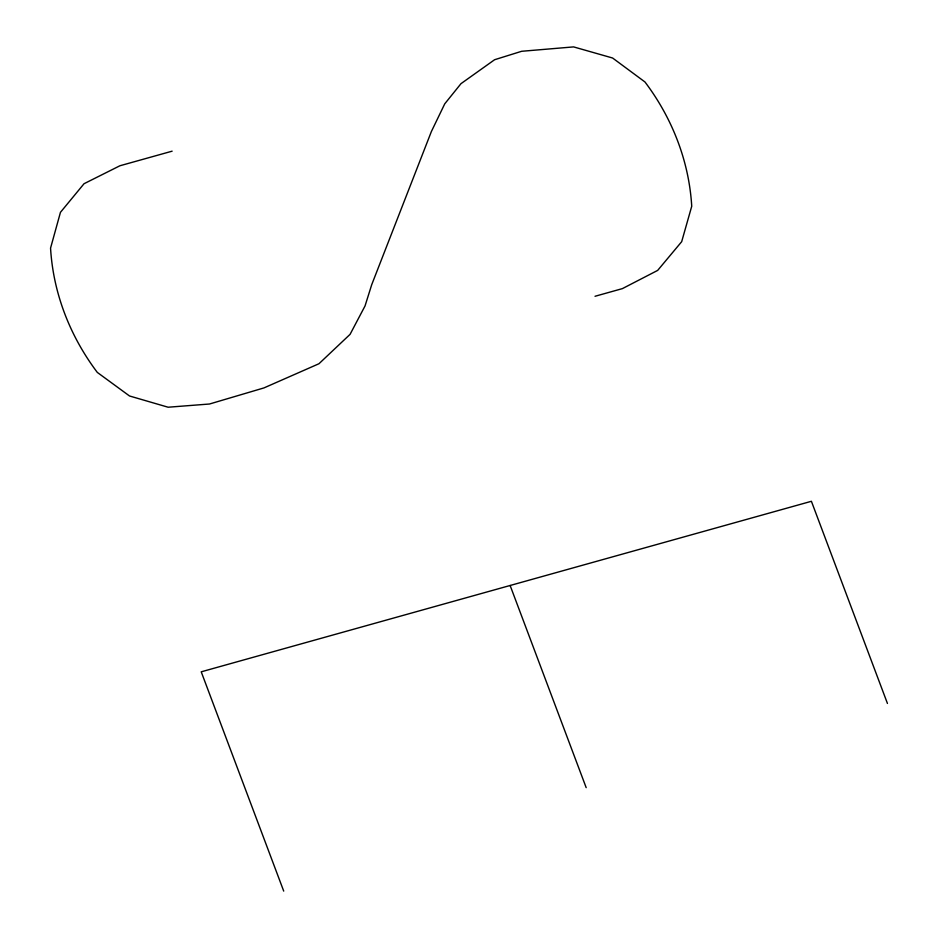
<?xml version="1.0" encoding="UTF-8"?>
<svg xmlns="http://www.w3.org/2000/svg" width="938" height="938" viewBox="0 0 938 938"><rect width="100%" height="100%" fill="white"/><g stroke="black" fill="none" stroke-linecap="round" stroke-linejoin="round"><path stroke-width="1.41" d="M172.135 151.17L119.9 165.768L84.045 183.719L60.454 212.328L50.558 248.113A242.309 221.872 23.2 0 0 97.306 372.409L129.538 395.988L168.125 407.221L209.514 404.008L263.941 387.922L318.967 363.733L350.062 334.362L365.034 305.952L371.706 284.718L431.374 131.555L444.753 103.825L460.992 83.658L494.596 59.727L521.657 51.285L573.599 46.9L612.596 58.015L644.969 81.981A242.309 221.872 23.2 0 1 691.728 206.278L681.68 241.676L657.667 270.402L622.386 288.623L595.02 296.279M887.442 703.453L811.405 501.291L201.224 671.819L283.71 891.1M510.131 585.488L586.18 787.65"/></g></svg>
